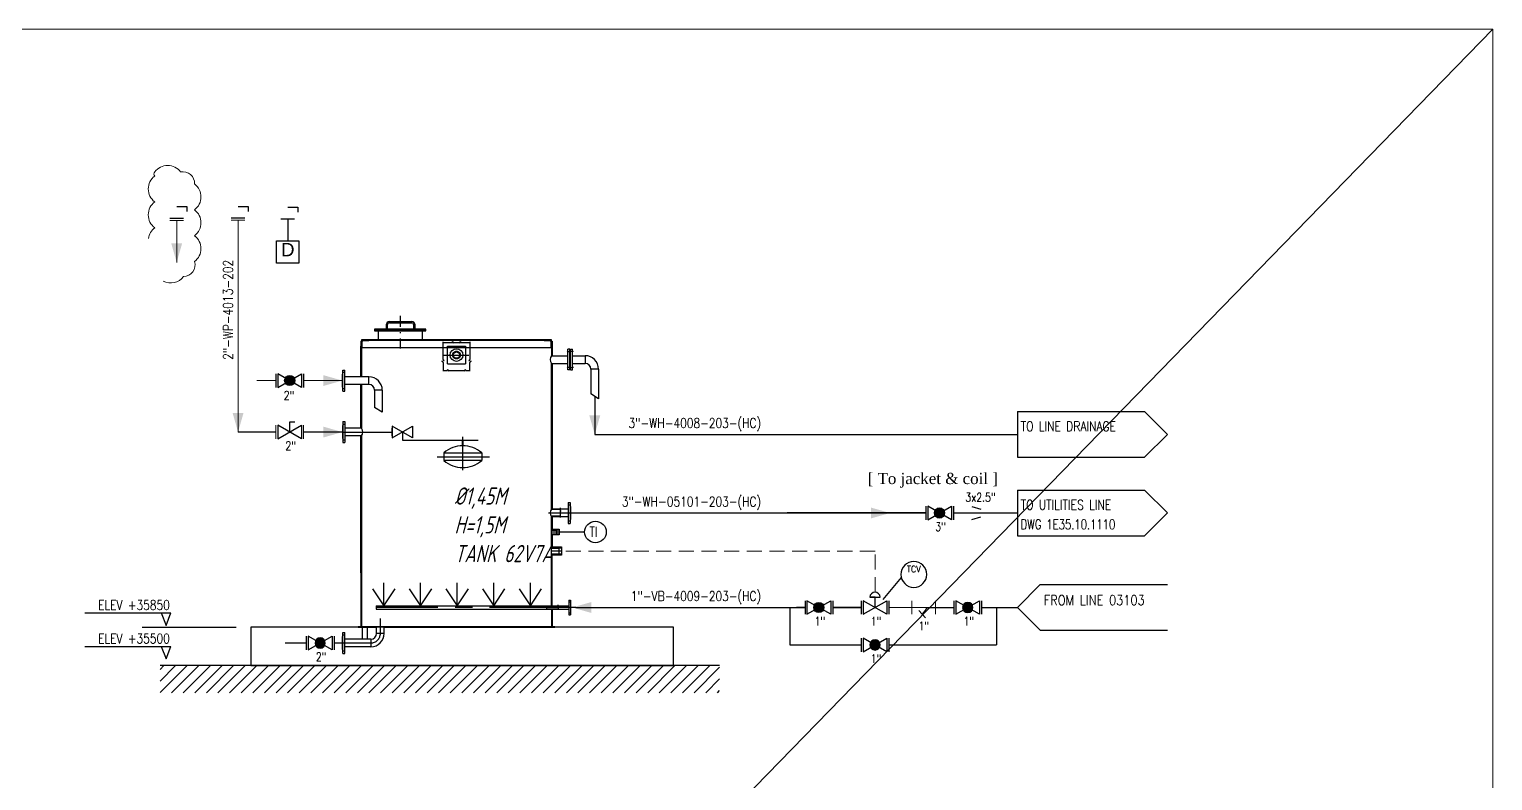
# Model space of a CAD drawing. Extents: x -29512 to 147477, y -5232 to 39709.
# Drawn here: x 137257.7 to 137427.5, y 9293.5 to 9380.6 of the extents above; entities that cross this region are included whole.
import ezdxf
from ezdxf.enums import TextEntityAlignment as Align

# ---------------------------------------------------------------- set-up
doc = ezdxf.new("R2010")
doc.units = 0
for name, pattern in [('ASSI', [16, 10, -2, 2, -2]), ('DASHDOT', [25.4, 12.7, -6.35, 0, -6.35]), ('HIDDEN', [0.375, 0.25, -0.125]), ('TRATTEGGIO', [5.5, 4, -1.5])]:
    doc.linetypes.add(name, pattern=pattern)
doc.layers.get('0').update_dxf_attribs({"linetype": 'CONTINUOUS'})
for name, color, linetype in [('DIMENSION', 3, 'CONTINUOUS'), ('NUVOLA', 6, 'CONTINUOUS'), ('P-0001', 7, 'CONTINUOUS'), ('RED', 1, 'CONTINUOUS'), ('roller', 11, 'CONTINUOUS'), ('S', 7, 'CONTINUOUS')]:
    doc.layers.add(name, color=color, linetype=linetype)
doc.layers.add('FITTING', color=7, linetype='CONTINUOUS', lineweight=13)
doc.styles.add('A3', font='arial.ttf', dxfattribs={"height": 0.3})
doc.styles.add('A6', font='arial.ttf', dxfattribs={"height": 0.6})
doc.styles.add('S', font='ITALIC', dxfattribs={"height": 6})
doc.styles.add('S25', font='SIMPLEX', dxfattribs={"width": 0.8, "height": 0.25})
doc.styles.add('S3', font='SIMPLEX', dxfattribs={"width": 0.9, "height": 0.3})
doc.styles.add('S35S', font='SIMPLEX', dxfattribs={"width": 0.5, "height": 0.35})
doc.styles.add('S3S', font='SIMPLEX', dxfattribs={"width": 0.7, "height": 0.3})
doc.styles.add('STYLE4', font='isocp.shx', dxfattribs={"width": 0.8, "oblique": 15, "height": 2})
pattern_1 = [(135, (137275.770863, 9280.89065), (-0.020797258, -0.020797258), [])]
pattern_2 = [(45, (137275.770863, 9280.89065), (-0.025996573, 0.025996573), [])]

# ---------------------------------------------------------------- blocks, each defined once
blk = doc.blocks.new('LOSAN', base_point=(47, 38))
for p, q in [((47, 38.7), (50.9, 38.7)), ((47, 37.3), (50.9, 37.3))]:
    blk.add_line(p, q)
at = {"layer": 'S'}
for tag, p, height, style, width in [('3', (47.1, 38.1), 0.35, 'S35S', 0.5), ('1', (47.1, 38.1), 0.3, 'S3', 0.9), ('4', (47.1, 37.5), 0.35, 'S35S', 0.5), ('2', (47.1, 37.5), 0.3, 'S3', 0.9)]:
    blk.add_attdef(tag, p, '', height=height, dxfattribs=dict(at, style=style, width=width))
blk = doc.blocks.new('STRUM', base_point=(33, 38))
blk.add_circle((33, 38), 0.6)
at = {"width": 0.9}
for tag, height, style, p in [('2', 0.3, 'S3', (33, 38.1)), ('1', 0.25, 'S25', (33, 37.6))]:
    blk.add_attdef(tag, text='', height=height, dxfattribs=dict(at, style=style)).set_placement(p, align=Align.CENTER)
blk = doc.blocks.new('PRESA', base_point=(1.75, 0.1))
for p, q in [((1.5, 0.1), (1.5, 0.6)), ((1.5, 0.6), (2, 0.6)), ((2, 0.6), (2, 0.1)), ((2, 0.1), (1.5, 0.1))]:
    blk.add_line(p, q)
at = {"style": 'S', "width": 1.2}
blk.add_attdef('1', text='', height=0.3, dxfattribs=at).set_placement((1.75, 0.2), align=Align.CENTER)

msp = doc.modelspace()

# ---------------------------------------------------------------- hatches: boundary and pattern name
h = msp.add_hatch(color=256)
edge = h.paths.add_edge_path()
edge.add_arc((137287.9208, 9339.8765), 0.5901, 0, 360)
h = msp.add_hatch(color=256)
edge = h.paths.add_edge_path()
edge.add_arc((137363.2963, 9324.523), 0.5901, 0, 360)
h = msp.add_hatch(color=256)
edge = h.paths.add_edge_path()
edge.add_arc((137349.2994, 9313.5671), 0.5901, 0, 360)
h = msp.add_hatch(color=256)
edge = h.paths.add_edge_path()
edge.add_ellipse((137366.5678, 9313.5671), major_axis=(-0.4173, 0.4173), ratio=1, start_angle=0, end_angle=360, ccw=False)
h = msp.add_hatch(color=256)
edge = h.paths.add_edge_path()
edge.add_ellipse((137291.4524, 9309.4495), major_axis=(-0.4173, 0.4173), ratio=1, start_angle=0, end_angle=360, ccw=False)
h = msp.add_hatch(color=256)
edge = h.paths.add_edge_path()
edge.add_ellipse((137355.8118, 9309.2275), major_axis=(-0.4173, 0.4173), ratio=1, start_angle=0, end_angle=360, ccw=False)
at = {"layer": 'DIMENSION', "linetype": 'ByBlock', "ltscale": 0.5}
h = msp.add_hatch(dxfattribs=at)
h.set_pattern_fill('ANSI31', color=0, scale=0.3, style=0)
h.set_pattern_definition([(45, (-3419.4071, 470.30295), (-0.673519209, 0.673519209), [])])
h.paths.add_polyline_path([(137337.779, 9303.6808), (137337.779, 9306.8461), (137272.8822, 9306.8461), (137272.8822, 9303.6808)])
at = {"layer": 'P-0001', "linetype": 'Continuous'}
h = msp.add_hatch(dxfattribs=at)
h.set_pattern_fill('_U', color=256, scale=0.036765, angle=45, style=0, pattern_type=0)
h.set_pattern_definition(pattern_2)
edge = h.paths.add_edge_path()
edge.add_line((137296.2534, 9343.7142), (137296.2387, 9343.7142))
edge.add_line((137296.2387, 9343.7142), (137296.2387, 9344.5965))
edge.add_line((137296.2387, 9344.5965), (137297.121, 9344.5965))
edge.add_line((137297.121, 9344.5965), (137297.121, 9344.5818))
edge.add_arc((137297.0622, 9344.5818), 0.0588, 270, 360, ccw=False)
edge.add_line((137297.0622, 9344.523), (137296.4298, 9344.523))
edge.add_arc((137296.4298, 9344.4054), 0.1176, 90, 180)
edge.add_line((137296.3122, 9344.4054), (137296.3122, 9343.773))
edge.add_arc((137296.2534, 9343.773), 0.0588, 270, 360, ccw=False)
h = msp.add_hatch(dxfattribs=at)
h.set_pattern_fill('_U', color=256, scale=0.036765, angle=45, style=0, pattern_type=0)
h.set_pattern_definition(pattern_2)
edge = h.paths.add_edge_path()
edge.add_line((137318.2828, 9343.7142), (137318.2975, 9343.7142))
edge.add_line((137318.2975, 9343.7142), (137318.2975, 9344.5965))
edge.add_line((137318.2975, 9344.5965), (137317.4151, 9344.5965))
edge.add_line((137317.4151, 9344.5965), (137317.4151, 9344.5818))
edge.add_arc((137317.474, 9344.5818), 0.0588, 180, 270)
edge.add_line((137317.474, 9344.523), (137318.1063, 9344.523))
edge.add_arc((137318.1063, 9344.4054), 0.1176, 0, 90, ccw=False)
edge.add_line((137318.224, 9344.4054), (137318.224, 9343.773))
edge.add_arc((137318.2828, 9343.773), 0.0588, 180, 270)
h = msp.add_hatch(dxfattribs=at)
h.set_pattern_fill('_U', color=256, scale=0.029412, angle=135, style=0, pattern_type=0)
h.set_pattern_definition(pattern_1)
h.paths.add_polyline_path([(137318.2975, 9322.6407), (137319.1798, 9322.6407), (137319.1798, 9322.5511), (137318.9225, 9322.5431), (137318.9225, 9322.5267), (137318.2975, 9322.5267)])
h = msp.add_hatch(dxfattribs=at)
h.set_pattern_fill('_U', color=256, scale=0.029412, angle=135, style=0, pattern_type=0)
h.set_pattern_definition(pattern_1)
h.paths.add_polyline_path([(137318.2975, 9321.9936), (137319.1798, 9321.9936), (137319.1798, 9322.0832), (137318.9225, 9322.0912), (137318.9225, 9322.1076), (137318.2975, 9322.1076)])
h = msp.add_hatch(dxfattribs=at)
h.set_pattern_fill('_U', color=256, scale=0.029412, angle=135, style=0, pattern_type=0)
h.set_pattern_definition(pattern_1)
h.paths.add_polyline_path([(137319.1872, 9320.4458), (137319.4593, 9320.4543), (137319.4593, 9320.5818), (137318.2975, 9320.5818), (137318.2975, 9320.4311), (137319.1872, 9320.4311)])
h = msp.add_hatch(dxfattribs=at)
h.set_pattern_fill('_U', color=256, scale=0.029412, angle=135, style=0, pattern_type=0)
h.set_pattern_definition(pattern_1)
h.paths.add_polyline_path([(137318.2975, 9319.6407), (137318.2975, 9319.7914), (137319.1872, 9319.7914), (137319.1872, 9319.7664), (137319.4593, 9319.7579), (137319.4593, 9319.6407), (137318.3563, 9319.6407)])

# ---------------------------------------------------------------- linework, layer by layer
for p, q in [((137274.8152, 9360.0583), (137275.9954, 9360.0583)), ((137275.9954, 9360.0583), (137275.9954, 9359.4682)), ((137281.9343, 9360.0741), (137283.1145, 9360.0741)), ((137283.1145, 9360.0741), (137283.1145, 9359.484)), ((137287.6857, 9359.974), (137288.8659, 9359.974)), ((137288.8659, 9359.974), (137288.8659, 9359.3839)), ((137275.602, 9358.6814), (137274.0284, 9358.6814)), ((137282.7211, 9358.6972), (137281.1475, 9358.6972)), ((137288.4725, 9358.5971), (137286.8989, 9358.5971)), ((137286.5439, 9339.0897), (137289.2977, 9340.6633)), ((137286.5439, 9340.6633), (137286.5439, 9339.0897)), ((137289.2977, 9339.0897), (137286.5439, 9340.6633)), ((137289.2977, 9340.6633), (137289.2977, 9339.0897)), ((137372.3263, 9336.2762), (137372.3263, 9330.9796)), ((137387.0812, 9336.2762), (137389.7295, 9333.6279)), ((137286.5439, 9334.6912), (137286.5439, 9333.1175)), ((137289.2977, 9333.1175), (137286.5439, 9334.6912)), ((137286.5439, 9333.1175), (137289.2977, 9334.6912)), ((137287.9208, 9335.0846), (137288.5109, 9335.0846)), ((137287.9208, 9333.9044), (137287.9208, 9335.0846)), ((137289.2977, 9334.6912), (137289.2977, 9333.1175)), ((137389.7295, 9333.6279), (137387.0812, 9330.9796)), ((137372.3263, 9327.1713), (137372.3263, 9321.8747)), ((137387.0812, 9327.1713), (137389.7295, 9324.523)), ((137361.9194, 9323.7362), (137364.6733, 9325.3098)), ((137361.9194, 9325.3098), (137361.9194, 9323.7362)), ((137364.6733, 9323.7362), (137361.9194, 9325.3098)), ((137364.6733, 9325.3098), (137364.6733, 9323.7362)), ((137389.7295, 9324.523), (137387.0812, 9321.8747)), ((137358.8513, 9317.0624), (137356.7121, 9314.4906)), ((137374.9746, 9316.2155), (137372.3554, 9313.5671)), ((137347.9225, 9312.7803), (137350.6763, 9314.3539)), ((137347.9225, 9314.3539), (137347.9225, 9312.7803)), ((137350.6763, 9312.7803), (137347.9225, 9314.3539)), ((137350.6763, 9314.3539), (137350.6763, 9312.7803)), ((137354.4348, 9314.3539), (137354.4348, 9312.7803)), ((137357.1887, 9312.7803), (137354.4348, 9314.3539)), ((137354.4348, 9312.7803), (137357.1887, 9314.3539)), ((137355.8118, 9314.7473), (137356.4019, 9314.7473)), ((137355.8118, 9313.5671), (137355.8118, 9314.7473)), ((137357.1887, 9314.3539), (137357.1887, 9312.7803)), ((137365.1909, 9314.3539), (137365.1909, 9312.7803)), ((137367.9447, 9312.7803), (137365.1909, 9314.3539)), ((137365.1909, 9312.7803), (137367.9447, 9314.3539)), ((137367.9447, 9314.3539), (137367.9447, 9312.7803)), ((137372.3554, 9313.5671), (137374.9746, 9310.9188)), ((137290.0755, 9310.2363), (137290.0755, 9308.6627)), ((137292.8293, 9308.6627), (137290.0755, 9310.2363)), ((137290.0755, 9308.6627), (137292.8293, 9310.2363)), ((137292.8293, 9310.2363), (137292.8293, 9308.6627)), ((137354.4348, 9310.0143), (137354.4348, 9308.4407)), ((137357.1887, 9308.4407), (137354.4348, 9310.0143)), ((137354.4348, 9308.4407), (137357.1887, 9310.0143)), ((137357.1887, 9310.0143), (137357.1887, 9308.4407))]:
    msp.add_line(p, q)
at = {"lineweight": 15}
for p, q in [((137357.4192, 9313.5661), (137362.8266, 9313.5671)), ((137360.9106, 9313.2132), (137361.6731, 9312.3631)), ((137361.9136, 9313.5669), (137361.2919, 9312.7881))]:
    msp.add_line(p, q, dxfattribs=at)
for points in [[(137360.0728, 9314.3529), (137360.0728, 9312.7793)], [(137362.8266, 9314.3529), (137362.8266, 9312.7793)]]:
    msp.add_lwpolyline(points, dxfattribs=at)
for centre in [(137287.9208, 9339.8765), (137363.2963, 9324.523), (137349.2994, 9313.5671)]:
    msp.add_circle(centre, 0.5901)
at = {"extrusion": (0, 0, -1)}
for centre in [(137366.5678, 9313.5671), (137291.4524, 9309.4495), (137355.8118, 9309.2275)]:
    msp.add_ellipse(centre, major_axis=(-0.4173, 0.4173), ratio=1, start_param=5.49778714, end_param=11.78097245, dxfattribs=at)
at = {"layer": 'DIMENSION', "color": 6, "linetype": 'ByBlock', "lineweight": 15, "ltscale": 0.5}
for p, q in [((137275.602, 9358.4509), (137274.0284, 9358.4509)), ((137282.7211, 9358.4667), (137281.1475, 9358.4667)), ((137286.3134, 9334.6912), (137286.3134, 9333.1175)), ((137289.5282, 9334.6912), (137289.5282, 9333.1175))]:
    msp.add_line(p, q, dxfattribs=at)
at = {"layer": 'DIMENSION', "color": 0, "linetype": 'ByBlock', "ltscale": 0.5}
for p, q in [((137287.6857, 9358.5971), (137287.6857, 9356.0608)), ((137320.1725, 9343.2619), (137320.1015, 9343.2132)), ((137320.1112, 9343.2675), (137320.16, 9343.2063)), ((137320.7901, 9343.2619), (137320.7191, 9343.2132)), ((137320.7289, 9343.2675), (137320.7776, 9343.2063)), ((137320.1725, 9341.4237), (137320.1015, 9341.375)), ((137320.1112, 9341.4292), (137320.16, 9341.368)), ((137320.7901, 9341.4237), (137320.7191, 9341.375)), ((137320.7289, 9341.4292), (137320.7776, 9341.368)), ((137322.1855, 9342.761), (137322.1855, 9341.8742)), ((137322.8627, 9341.197), (137322.8627, 9338.3206)), ((137323.7495, 9341.197), (137323.7495, 9337.747)), ((137297.7752, 9338.7559), (137297.7752, 9336.7684)), ((137298.662, 9338.7559), (137298.662, 9336.1947)), ((137323.7495, 9337.747), (137322.8627, 9338.3206)), ((137323.3061, 9338.0338), (137323.3061, 9333.6279)), ((137298.662, 9336.1947), (137297.7752, 9336.7684)), ((137286.3134, 9333.9044), (137281.9343, 9333.9044)), ((137294.0328, 9333.9044), (137289.5282, 9333.9044)), ((137323.3061, 9333.6279), (137372.3263, 9333.6279)), ((137345.6151, 9324.523), (137361.689, 9324.523)), ((137364.9037, 9324.523), (137372.3263, 9324.523)), ((137322.1275, 9322.3171), (137319.2534, 9322.3171)), ((137355.8118, 9314.7473), (137355.2217, 9314.7473)), ((137355.2217, 9314.7473), (137355.8118, 9314.7473)), ((137297.9629, 9313.7539), (137297.9629, 9313.3804)), ((137321.1093, 9313.5671), (137347.692, 9313.5671)), ((137345.9489, 9313.5671), (137345.9489, 9309.2275)), ((137347.692, 9313.5671), (137346.7243, 9313.5671)), ((137346.7243, 9313.5671), (137347.692, 9313.5671)), ((137350.9068, 9313.5671), (137354.2044, 9313.5671)), ((137354.2044, 9313.5671), (137350.9068, 9313.5671)), ((137350.9068, 9313.5671), (137354.2044, 9313.5671)), ((137361.6628, 9313.5671), (137364.9604, 9313.5671)), ((137368.1752, 9313.5671), (137372.3554, 9313.5671)), ((137369.9183, 9313.5671), (137369.9183, 9309.2275)), ((137289.845, 9309.4495), (137287.3962, 9309.4495)), ((137345.9489, 9309.2275), (137354.2044, 9309.2275)), ((137357.4192, 9309.2275), (137369.9183, 9309.2275)), ((137337.779, 9306.8461), (137272.8822, 9306.8461))]:
    msp.add_line(p, q, dxfattribs=at)
at = {"layer": 'DIMENSION', "color": 7, "linetype": 'DASHDOT', "ltscale": 0.1}
msp.add_line((137300.7367, 9347.3824), (137300.7367, 9343.5766), dxfattribs=at)
at = {"layer": 'DIMENSION', "color": 6, "linetype": 'ByBlock', "ltscale": 0.5}
for p, q in [((137286.3134, 9340.6633), (137286.3134, 9339.0897)), ((137289.5282, 9340.6633), (137289.5282, 9339.0897)), ((137361.689, 9325.3098), (137361.689, 9323.7362)), ((137364.9037, 9325.3098), (137364.9037, 9323.7362)), ((137347.692, 9314.3539), (137347.692, 9312.7803)), ((137350.9068, 9314.3539), (137350.9068, 9312.7803)), ((137354.2044, 9314.3539), (137354.2044, 9312.7803)), ((137357.4192, 9314.3539), (137357.4192, 9312.7803)), ((137364.9604, 9314.3539), (137364.9604, 9312.7803)), ((137368.1752, 9314.3539), (137368.1752, 9312.7803)), ((137264.1539, 9312.9445), (137274.1497, 9312.9445)), ((137273.0132, 9312.9445), (137273.5815, 9311.4915)), ((137273.5815, 9311.4915), (137274.1497, 9312.9445)), ((137264.1539, 9309.0544), (137274.1497, 9309.0544)), ((137273.0132, 9309.0544), (137273.5815, 9307.6013)), ((137273.5815, 9307.6013), (137274.1497, 9309.0544)), ((137289.845, 9310.2363), (137289.845, 9308.6627)), ((137293.0598, 9310.2363), (137293.0598, 9308.6627)), ((137354.2044, 9310.0143), (137354.2044, 9308.4407)), ((137357.4192, 9310.0143), (137357.4192, 9308.4407))]:
    msp.add_line(p, q, dxfattribs=at)
at = {"layer": 'DIMENSION', "color": 4, "linetype": 'HIDDEN', "lineweight": 5, "ltscale": 7}
for p, q in [((137355.8118, 9320.1113), (137319.4593, 9320.1113)), ((137355.8118, 9315.3375), (137355.8118, 9320.1113))]:
    msp.add_line(p, q, dxfattribs=at)
at = {"layer": 'DIMENSION', "color": 3, "linetype": 'ByBlock', "ltscale": 0.5}
msp.add_line((137270.8187, 9311.2877), (137281.72, 9311.2877), dxfattribs=at)
at = {"layer": 'DIMENSION', "color": 0, "linetype": 'ByBlock', "ltscale": 0.5}
msp.add_lwpolyline([(137283.4007, 9306.8461), (137332.4544, 9306.8461), (137332.4544, 9311.2877), (137283.4007, 9311.2877)], close=True, dxfattribs=at)
msp.add_circle((137323.3812, 9322.3171), 1.2537, dxfattribs=at)
msp.add_arc((137355.8118, 9314.7473), 0.5901, 0, 180, dxfattribs=at)
at = {"layer": 'FITTING', "color": 1, "linetype": 'ByBlock', "ltscale": 0.5}
msp.add_line((137427.4613, 9380.6054), (137087.9659, 9032.1133), dxfattribs=at)
at = {"layer": 'FITTING', "linetype": 'ByBlock', "ltscale": 0.5}
for p, q in [((137274.8152, 9358.4509), (137274.8152, 9353.5751)), ((137281.9343, 9333.9044), (137281.9343, 9358.4667)), ((137286.3134, 9339.8765), (137284.126, 9339.8765)), ((137294.0328, 9339.8765), (137289.5282, 9339.8765))]:
    msp.add_line(p, q, dxfattribs=at)
at = {"layer": 'FITTING', "color": 1, "linetype": 'ByBlock', "ltscale": 0.5}
msp.add_lwpolyline([(137087.9659, 9380.6054), (137427.4613, 9380.6054), (137427.4613, 9032.1133), (137087.9659, 9032.1133)], close=True, dxfattribs=at)
at = {"layer": 'FITTING', "color": 6, "linetype": 'ByBlock', "ltscale": 0.5}
msp.add_lwpolyline([(137271.5365, 9356.3525, -0.19952966), (137272.2683, 9357.5918, -0.5), (137272.2683, 9360.5918, -0.5), (137272.2683, 9363.5918, -0.5), (137272.2683, 9364.0586, -0.5), (137275.2683, 9364.0586, -0.5), (137276.8816, 9362.6719, -0.5), (137276.8816, 9359.6719, -0.5), (137276.8816, 9356.6719, -0.5), (137276.8816, 9353.6719, -0.5), (137275.615, 9351.9385, -0.36724288), (137273.2483, 9351.4009)], format="xyb", dxfattribs=at)
at = {"layer": 'P-0001', "linetype": 'Continuous'}
for p, q in [((137299.1489, 9345.8401), (137299.1489, 9346.4076)), ((137299.2807, 9345.8401), (137299.2807, 9346.3776)), ((137299.2807, 9345.9912), (137299.2807, 9346.3776)), ((137299.472, 9346.7307), (137302.1025, 9346.7307)), ((137299.4826, 9346.5796), (137302.0919, 9346.5796)), ((137302.2939, 9346.3776), (137302.2939, 9345.8401)), ((137302.2939, 9346.3776), (137302.2939, 9345.9912)), ((137302.4257, 9346.4076), (137302.4257, 9345.8401)), ((137298.1924, 9345.6366), (137298.1924, 9344.5965)), ((137303.2811, 9345.6366), (137303.2811, 9344.5965)), ((137296.1798, 9344.4495), (137296.1798, 9343.8613)), ((137296.1798, 9344.4495), (137296.2387, 9344.4495)), ((137296.1798, 9342.1679), (137296.1798, 9343.8613)), ((137296.2387, 9344.5965), (137296.2387, 9344.4495)), ((137297.121, 9344.5965), (137296.2387, 9344.5965)), ((137296.2387, 9344.4495), (137296.2387, 9342.2254)), ((137296.2387, 9343.7142), (137318.2975, 9343.7142)), ((137296.2387, 9343.7142), (137296.2534, 9343.7142)), ((137296.3122, 9343.773), (137296.3122, 9344.4054)), ((137296.4298, 9344.523), (137297.0622, 9344.523)), ((137317.474, 9344.523), (137297.0622, 9344.523)), ((137317.4151, 9344.5965), (137297.121, 9344.5965)), ((137297.121, 9344.5818), (137297.121, 9344.5965)), ((137299.0852, 9344.5965), (137300.9333, 9344.5965)), ((137301.82, 9344.5965), (137302.6266, 9344.5965)), ((137305.6303, 9344.2916), (137306.7588, 9344.2916)), ((137305.7321, 9342.3288), (137305.7321, 9344.359)), ((137306.2387, 9343.8613), (137308.2975, 9343.8613)), ((137306.2387, 9341.8024), (137306.2387, 9343.8613)), ((137306.7588, 9344.2916), (137306.8426, 9344.3935)), ((137306.8426, 9344.3935), (137306.8918, 9344.2112)), ((137306.8918, 9344.2112), (137306.9313, 9344.2916)), ((137306.9313, 9344.2916), (137307.2681, 9344.2916)), ((137307.0225, 9344.5965), (137307.5137, 9344.5965)), ((137307.2681, 9344.2916), (137307.6049, 9344.2916)), ((137307.6049, 9344.2916), (137307.6443, 9344.2112)), ((137307.6443, 9344.2112), (137307.6936, 9344.3935)), ((137307.6936, 9344.3935), (137307.7774, 9344.2916)), ((137307.7774, 9344.2916), (137308.9058, 9344.2916)), ((137308.2975, 9343.8613), (137308.2975, 9341.8024)), ((137308.8041, 9344.359), (137308.8041, 9342.3288)), ((137318.2975, 9344.5965), (137317.4151, 9344.5965)), ((137317.4151, 9344.5965), (137317.4151, 9344.5818)), ((137317.474, 9344.523), (137318.1063, 9344.523)), ((137318.224, 9344.4054), (137318.224, 9343.773)), ((137318.2828, 9343.7142), (137318.2975, 9343.7142)), ((137318.2975, 9344.4495), (137318.2975, 9344.5965)), ((137318.2975, 9344.4495), (137318.3563, 9344.4495)), ((137318.2975, 9344.4495), (137318.2975, 9342.761)), ((137318.3563, 9344.4495), (137318.3563, 9342.761)), ((137320.4004, 9343.5308), (137320.1798, 9343.5308)), ((137320.1798, 9341.1043), (137320.1798, 9343.5308)), ((137320.4004, 9341.1043), (137320.4004, 9343.5308)), ((137320.4446, 9343.0676), (137320.4004, 9343.0676)), ((137320.4446, 9341.5676), (137320.4446, 9343.0676)), ((137320.4446, 9343.0676), (137320.4887, 9343.0676)), ((137320.4446, 9341.5676), (137320.4446, 9343.0676)), ((137320.4887, 9341.1043), (137320.4887, 9343.5308)), ((137320.4887, 9343.5308), (137320.7093, 9343.5308)), ((137320.7093, 9341.1043), (137320.7093, 9343.5308)), ((137296.1798, 9340.3198), (137296.1798, 9342.1679)), ((137296.2387, 9342.2944), (137296.2387, 9340.3198)), ((137296.2387, 9342.2254), (137296.2387, 9340.3198)), ((137305.586, 9342.112), (137305.8324, 9342.2105)), ((137305.7321, 9341.9839), (137305.586, 9342.112)), ((137305.8324, 9342.2105), (137305.7321, 9342.3288)), ((137305.7321, 9341.9839), (137305.7321, 9340.9589)), ((137306.2387, 9341.8024), (137308.2975, 9341.8024)), ((137308.8041, 9342.3288), (137308.7038, 9342.2105)), ((137308.7038, 9342.2105), (137308.9502, 9342.112)), ((137308.9502, 9342.112), (137308.8041, 9341.9839)), ((137308.8041, 9340.9589), (137308.8041, 9341.9839)), ((137318.2975, 9342.761), (137320.1798, 9342.761)), ((137318.2975, 9330.5924), (137318.2975, 9341.8742)), ((137318.2975, 9341.8742), (137318.2975, 9339.3679)), ((137318.2975, 9341.8742), (137318.2975, 9339.3679)), ((137318.2975, 9341.8742), (137320.1798, 9341.8742)), ((137318.3563, 9341.8742), (137318.3563, 9327.6762)), ((137318.3563, 9339.3104), (137318.3563, 9341.8742)), ((137318.3563, 9341.8742), (137318.3563, 9340.1972)), ((137320.1798, 9341.8742), (137320.1798, 9342.761)), ((137320.4446, 9341.5676), (137320.4004, 9341.5676)), ((137320.4446, 9341.5676), (137320.4887, 9341.5676)), ((137320.7093, 9342.761), (137322.1855, 9342.761)), ((137320.7093, 9341.8742), (137322.1855, 9341.8742)), ((137294.0328, 9340.6265), (137294.0769, 9340.6265)), ((137294.0328, 9339.1265), (137294.0328, 9340.6265)), ((137294.0769, 9338.6632), (137294.0769, 9341.0897)), ((137294.0769, 9341.0897), (137294.2975, 9341.0897)), ((137294.2975, 9338.6632), (137294.2975, 9341.0897)), ((137297.098, 9340.3198), (137294.2975, 9340.3198)), ((137297.098, 9339.4331), (137297.098, 9340.3198)), ((137305.6747, 9341.0546), (137306.1625, 9341.0546)), ((137306.1625, 9341.0546), (137306.2463, 9341.156)), ((137306.2463, 9341.156), (137306.2906, 9340.9539)), ((137306.2906, 9340.9539), (137306.335, 9341.0546)), ((137306.335, 9341.0546), (137307.2681, 9341.0546)), ((137307.2681, 9341.0546), (137308.2012, 9341.0546)), ((137308.2012, 9341.0546), (137308.2455, 9340.9539)), ((137308.2455, 9340.9539), (137308.2899, 9341.156)), ((137308.2899, 9341.156), (137308.3736, 9341.0546)), ((137308.3736, 9341.0546), (137308.8615, 9341.0546)), ((137320.4004, 9341.1043), (137320.1798, 9341.1043)), ((137320.4887, 9341.1043), (137320.7093, 9341.1043)), ((137323.7495, 9341.197), (137322.8627, 9341.197)), ((137294.0328, 9339.1265), (137294.0769, 9339.1265)), ((137294.0769, 9338.6632), (137294.2975, 9338.6632)), ((137297.098, 9339.4331), (137294.2975, 9339.4331)), ((137296.1798, 9334.3477), (137296.1798, 9339.4331)), ((137296.2387, 9339.4331), (137296.2387, 9334.3477)), ((137296.2387, 9339.4331), (137296.2387, 9334.3477)), ((137298.662, 9338.7559), (137297.7752, 9338.7559)), ((137294.0328, 9334.6544), (137294.0769, 9334.6544)), ((137294.0328, 9334.6544), (137294.0328, 9333.1544)), ((137294.0769, 9335.1176), (137294.0769, 9332.6911)), ((137294.0769, 9335.1176), (137294.2975, 9335.1176)), ((137294.2975, 9335.1176), (137294.2975, 9332.6911)), ((137294.0328, 9333.1544), (137294.0769, 9333.1544)), ((137296.2387, 9334.3477), (137294.2975, 9334.3477)), ((137296.2387, 9333.461), (137294.2975, 9333.461)), ((137296.1798, 9332.647), (137296.1798, 9333.461)), ((137296.1798, 9317.5758), (137296.1798, 9332.9032)), ((137296.2387, 9333.461), (137296.2387, 9332.745)), ((137296.2387, 9332.9607), (137296.2387, 9317.5785)), ((137299.8241, 9333.461), (137299.8241, 9334.3477)), ((137294.0769, 9332.6911), (137294.2975, 9332.6911)), ((137318.2975, 9327.6674), (137318.2975, 9330.5924)), ((137318.2975, 9324.9664), (137318.2975, 9327.6674)), ((137318.3563, 9327.6762), (137318.3563, 9324.9664)), ((137319.3443, 9324.9089), (137318.2571, 9324.9089)), ((137320.2387, 9324.9664), (137318.2975, 9324.9664)), ((137319.2859, 9324.6791), (137319.402, 9324.7234)), ((137319.3443, 9324.6432), (137319.2859, 9324.6791)), ((137319.3443, 9324.7614), (137319.3443, 9325.1288)), ((137319.402, 9324.7234), (137319.3443, 9324.7614)), ((137319.3443, 9324.0097), (137319.3443, 9324.6432)), ((137320.2387, 9325.7362), (137320.4593, 9325.7362)), ((137320.2387, 9325.7362), (137320.2387, 9323.3097)), ((137320.4593, 9325.7362), (137320.4593, 9323.3097)), ((137320.4593, 9325.273), (137320.5034, 9325.273)), ((137320.5034, 9325.273), (137320.5034, 9323.773)), ((137319.3443, 9324.1371), (137318.2571, 9324.1371)), ((137320.2387, 9324.0796), (137318.2975, 9324.0796)), ((137318.2975, 9322.6407), (137318.2975, 9324.0796)), ((137318.2975, 9322.6407), (137319.1798, 9322.6407)), ((137318.2975, 9322.5267), (137318.2975, 9322.6407)), ((137318.3563, 9324.0796), (137318.3563, 9322.6407)), ((137319.1798, 9322.5614), (137318.9225, 9322.5534)), ((137318.9225, 9322.5431), (137318.9225, 9322.5534)), ((137319.1798, 9322.5511), (137318.9225, 9322.5431)), ((137319.1798, 9322.6407), (137319.1798, 9322.5614)), ((137319.1798, 9322.5614), (137319.1798, 9322.5511)), ((137319.1798, 9322.5511), (137319.1798, 9322.0832)), ((137320.2387, 9323.3097), (137320.4593, 9323.3097)), ((137320.4593, 9323.773), (137320.5034, 9323.773)), ((137318.2975, 9322.1076), (137318.2975, 9322.5267)), ((137318.2975, 9322.5267), (137318.9225, 9322.5267)), ((137318.2975, 9322.1076), (137318.9225, 9322.1076)), ((137318.2975, 9321.9936), (137318.2975, 9322.1076)), ((137319.1798, 9321.9936), (137318.2975, 9321.9936)), ((137318.2975, 9313.7539), (137318.2975, 9321.9936)), ((137318.3563, 9321.9936), (137318.3563, 9320.5818)), ((137318.9225, 9322.5267), (137318.9225, 9322.5431)), ((137318.9225, 9322.1076), (137318.9225, 9322.5267)), ((137318.9225, 9322.0912), (137318.9225, 9322.1076)), ((137319.1798, 9322.0832), (137318.9225, 9322.0912)), ((137318.9225, 9322.0809), (137318.9225, 9322.0912)), ((137319.1798, 9322.0729), (137318.9225, 9322.0809)), ((137319.1798, 9322.0832), (137319.1798, 9322.0729)), ((137319.1798, 9322.0729), (137319.1798, 9321.9936)), ((137296.1798, 9319.3171), (137296.1798, 9315.2561)), ((137296.2387, 9319.376), (137296.2387, 9315.3136)), ((137318.2975, 9320.5818), (137319.4593, 9320.5818)), ((137318.2975, 9320.4311), (137319.1872, 9320.4311)), ((137318.2975, 9319.7914), (137319.1872, 9319.7914)), ((137318.3563, 9319.6407), (137318.2975, 9319.6407)), ((137318.3563, 9313.7539), (137318.3563, 9319.6407)), ((137319.4593, 9319.6407), (137318.3563, 9319.6407)), ((137319.4593, 9320.4646), (137319.1872, 9320.4561)), ((137319.1872, 9320.4458), (137319.1872, 9320.4561)), ((137319.4593, 9320.4543), (137319.1872, 9320.4458)), ((137319.1872, 9320.4311), (137319.1872, 9320.4458)), ((137319.1872, 9319.7914), (137319.1872, 9320.4311)), ((137319.1872, 9319.7767), (137319.1872, 9319.7914)), ((137319.4593, 9319.7682), (137319.1872, 9319.7767)), ((137319.1872, 9319.7664), (137319.1872, 9319.7767)), ((137319.4593, 9319.7579), (137319.1872, 9319.7664)), ((137319.4593, 9320.5818), (137319.4593, 9320.4646)), ((137319.4593, 9320.4646), (137319.4593, 9320.4543)), ((137319.4593, 9320.4543), (137319.4593, 9319.7682)), ((137319.4593, 9319.7682), (137319.4593, 9319.7579)), ((137319.4593, 9319.7579), (137319.4593, 9319.6407)), ((137296.1798, 9315.2561), (137296.1798, 9311.3613)), ((137296.2387, 9315.3136), (137296.2387, 9311.3613)), ((137320.5034, 9314.1921), (137320.2681, 9314.1921)), ((137320.2975, 9314.4127), (137320.474, 9314.4127)), ((137320.2975, 9314.4127), (137320.2975, 9312.7215)), ((137320.474, 9314.4127), (137320.474, 9312.7215)), ((137320.474, 9314.0671), (137320.5034, 9314.0671)), ((137320.5034, 9314.0671), (137320.5034, 9313.0671)), ((137297.9629, 9313.7539), (137320.2975, 9313.7539)), ((137297.9629, 9313.3804), (137320.2975, 9313.3804)), ((137317.707, 9313.6544), (137317.7316, 9313.6773)), ((137317.7622, 9313.6304), (137317.707, 9313.6544)), ((137317.7316, 9313.6773), (137317.7316, 9313.8034)), ((137317.7316, 9313.7042), (137319.0792, 9313.7042)), ((137317.7316, 9313.6179), (137317.7622, 9313.6304)), ((137317.7316, 9313.3282), (137317.7316, 9313.6179)), ((137317.7316, 9313.4301), (137319.0811, 9313.4301)), ((137318.2975, 9313.3804), (137318.2975, 9311.3613)), ((137318.3563, 9313.3804), (137318.3563, 9311.3613)), ((137319.0329, 9313.6364), (137319.0792, 9313.6422)), ((137319.1157, 9313.6048), (137319.0329, 9313.6364)), ((137319.0792, 9313.6422), (137319.0792, 9313.8619)), ((137319.0811, 9313.5901), (137319.1157, 9313.6048)), ((137319.0811, 9313.3469), (137319.0811, 9313.5901)), ((137320.2681, 9312.9421), (137320.5034, 9312.9421)), ((137320.2975, 9312.7215), (137320.474, 9312.7215)), ((137320.474, 9313.0671), (137320.5034, 9313.0671)), ((137294.0769, 9308.2363), (137294.0769, 9310.6627)), ((137294.0769, 9310.6627), (137294.2975, 9310.6627)), ((137294.2975, 9308.2363), (137294.2975, 9310.6627)), ((137295.871, 9311.3613), (137318.6651, 9311.3613)), ((137295.871, 9311.3613), (137295.871, 9311.2877)), ((137295.871, 9311.2877), (137298.0012, 9311.2877)), ((137296.3174, 9311.2877), (137296.3174, 9309.8929)), ((137296.9057, 9311.2877), (137296.9057, 9309.8929)), ((137298.0012, 9310.5701), (137298.0012, 9311.3613)), ((137298.8879, 9310.5701), (137298.8879, 9311.3613)), ((137298.8879, 9311.2877), (137318.6651, 9311.2877)), ((137318.6651, 9311.3613), (137318.6651, 9311.2877)), ((137294.0328, 9310.1995), (137294.0769, 9310.1995)), ((137294.0328, 9308.6995), (137294.0328, 9310.1995)), ((137297.324, 9309.8929), (137294.2975, 9309.8929)), ((137297.324, 9309.0061), (137294.2975, 9309.0061)), ((137297.324, 9309.8929), (137297.324, 9309.0061)), ((137298.8879, 9310.5701), (137298.0012, 9310.5701)), ((137294.0328, 9308.6995), (137294.0769, 9308.6995)), ((137294.0769, 9308.2363), (137294.2975, 9308.2363))]:
    msp.add_line(p, q, dxfattribs=at)
at = {"layer": 'P-0001', "linetype": 'ASSI'}
for p, q in [((137320.1357, 9343.2367), (137320.4446, 9343.2367)), ((137320.7534, 9343.2367), (137320.4446, 9343.2367)), ((137305.7321, 9342.8318), (137308.7067, 9342.8318)), ((137320.4446, 9341.3985), (137320.1357, 9341.3985)), ((137320.4446, 9341.3985), (137320.7534, 9341.3985)), ((137294.3416, 9340.7956), (137294.0328, 9340.7956)), ((137294.0328, 9338.9573), (137294.3416, 9338.9573)), ((137294.0328, 9334.8235), (137294.3416, 9334.8235)), ((137294.0328, 9333.9044), (137299.8241, 9333.9044)), ((137294.3416, 9332.9852), (137294.0328, 9332.9852)), ((137301.0006, 9333.9044), (137301.0006, 9332.9632)), ((137301.0006, 9332.9632), (137302.6863, 9332.9632)), ((137302.6863, 9332.9632), (137309.7982, 9332.9632)), ((137320.5034, 9325.4421), (137320.1946, 9325.4421)), ((137320.1946, 9323.6039), (137320.5034, 9323.6039)), ((137319.2534, 9322.3171), (137318.224, 9322.3171)), ((137319.5328, 9320.1113), (137318.224, 9320.1113)), ((137321.1093, 9313.5671), (137297.9629, 9313.5671)), ((137298.4446, 9310.5701), (137298.4446, 9312.2915)), ((137297.324, 9309.4495), (137293.0598, 9309.4495)), ((137294.3416, 9310.3686), (137294.0328, 9310.3686)), ((137294.0328, 9308.5304), (137294.3416, 9308.5304))]:
    msp.add_line(p, q, dxfattribs=at)
at = {"layer": 'P-0001', "linetype": 'TRATTEGGIO'}
for p, q in [((137299.8241, 9333.2251), (137302.177, 9334.5836)), ((137299.8241, 9334.5836), (137299.8241, 9333.2251)), ((137302.177, 9333.2251), (137299.8241, 9334.5836)), ((137302.177, 9334.5836), (137302.177, 9333.2251))]:
    msp.add_line(p, q, dxfattribs=at)
at = {"layer": 'P-0001', "color": 30, "linetype": 'ASSI', "true_color": 0xff842e}
for p, q in [((137307.946, 9332.3062), (137307.946, 9332.9632)), ((137307.9901, 9329.5014), (137307.9901, 9333.3558)), ((137308.0342, 9332.3062), (137308.0342, 9332.9632)), ((137305.0077, 9331.0514), (137311.0958, 9331.0514)), ((137305.7842, 9331.4926), (137310.196, 9331.4926)), ((137305.7842, 9331.4926), (137305.7842, 9330.6102)), ((137310.196, 9331.4926), (137310.196, 9330.6102)), ((137310.196, 9330.6102), (137305.7842, 9330.6102))]:
    msp.add_line(p, q, dxfattribs=at)
at = {"layer": 'P-0001'}
for p, q in [((137317.9384, 9324.523), (137361.689, 9324.523)), ((137361.689, 9324.523), (137345.6151, 9324.523))]:
    msp.add_line(p, q, dxfattribs=at)
at = {"layer": 'P-0001', "linetype": 'Continuous'}
for points in [[(137303.7051, 9345.7383), (137303.7051, 9345.8401), (137297.7683, 9345.8401), (137297.7683, 9345.7383)], [(137303.7051, 9345.6366), (137303.7051, 9345.7383), (137297.7683, 9345.7383), (137297.7683, 9345.6366)]]:
    msp.add_lwpolyline(points, close=True, dxfattribs=at)
msp.add_circle((137307.2681, 9342.8318), 0.7353, dxfattribs=at)
at = {"layer": 'P-0001', "linetype": 'TRATTEGGIO'}
for radius in [0.4434, 0.3619]:
    msp.add_circle((137307.2681, 9342.8318), radius, dxfattribs=at)
at = {"layer": 'P-0001', "linetype": 'Continuous'}
for centre, radius, start, end in [((137299.472, 9346.4076), 0.3231, 90, 180), ((137299.4826, 9346.3776), 0.202, 90, 180), ((137302.0919, 9346.3776), 0.202, 0, 90), ((137302.1025, 9346.4076), 0.3231, 0, 90), ((137296.2534, 9343.773), 0.0588, 270, 0), ((137296.4298, 9344.4054), 0.1176, 90, 180), ((137297.0622, 9344.5818), 0.0588, 270, 0), ((137317.474, 9344.5818), 0.0588, 180, 270), ((137318.1063, 9344.4054), 0.1176, 0, 90), ((137318.2828, 9343.773), 0.0588, 180, 270), ((137318.8681, 9342.3176), 0.7227, 142.153341, 217.846659), ((137322.1855, 9341.197), 1.564, 0, 90), ((137322.1855, 9341.197), 0.6772, 0, 90), ((137297.098, 9338.7559), 1.564, 0, 90), ((137297.098, 9338.7559), 0.6772, 0, 90), ((137295.668, 9333.9044), 0.7227, 322.153341, 37.846659), ((137318.8681, 9324.523), 0.7227, 142.153341, 217.846659), ((137297.324, 9310.5701), 0.6772, 270, 0), ((137297.324, 9310.5701), 1.564, 270, 0)]:
    msp.add_arc(centre, radius, start, end, dxfattribs=at)
at = {"layer": 'P-0001', "color": 30, "linetype": 'ASSI', "true_color": 0xff842e}
for centre, start, end in [((137307.9901, 9328.9101), 49.496564, 130.503436), ((137307.9901, 9333.1927), 229.496564, 310.503436)]:
    msp.add_arc(centre, 3.3963, start, end, dxfattribs=at)
at = {"layer": 'P-0001', "linetype": 'ASSI'}
msp.add_arc((137297.324, 9310.5701), 1.1206, 270, 0, dxfattribs=at)
at = {"layer": 'RED', "color": 0}
for points in [[(137274.8152, 9353.5751), (137274.1858, 9355.7781), (137275.4447, 9355.7781)], [(137294.0328, 9339.8765), (137291.8297, 9339.247), (137291.8297, 9340.5059)], [(137281.9343, 9333.9044), (137281.3049, 9336.1074), (137282.5638, 9336.1074)], [(137294.0328, 9333.9044), (137291.8297, 9333.2749), (137291.8297, 9334.5338)], [(137323.3061, 9333.6279), (137322.6767, 9335.831), (137323.9356, 9335.831)], [(137357.545, 9324.523), (137355.342, 9323.8935), (137355.342, 9325.1524)], [(137320.6962, 9313.5671), (137322.8992, 9314.1966), (137322.8992, 9312.9377)]]:
    msp.add_solid(points, dxfattribs=at)
at = {"layer": 'roller', "linetype": 'ByBlock', "lineweight": 30}
for p, q in [((137298.8332, 9313.7534), (137298.8332, 9316.4146)), ((137303.0832, 9313.7534), (137303.0832, 9316.4146)), ((137307.3331, 9313.7534), (137307.3331, 9316.4146)), ((137311.5832, 9313.7534), (137311.5832, 9316.4146)), ((137315.833, 9313.753), (137315.833, 9316.4146)), ((137297.5251, 9315.7132), (137298.8332, 9313.7534)), ((137298.8332, 9313.7534), (137300.1413, 9315.7132)), ((137301.7751, 9315.7132), (137303.0832, 9313.7534)), ((137303.0832, 9313.7534), (137304.3913, 9315.7132)), ((137306.025, 9315.7132), (137307.3331, 9313.7534)), ((137307.3331, 9313.7534), (137308.6412, 9315.7132)), ((137310.2751, 9315.7132), (137311.5832, 9313.7534)), ((137311.5832, 9313.7534), (137312.8913, 9315.7132)), ((137314.5246, 9315.7132), (137315.833, 9313.753)), ((137315.833, 9313.753), (137317.1414, 9315.7132))]:
    msp.add_line(p, q, dxfattribs=at)
at = {"layer": 'S'}
for p, q in [((137367.026, 9325.2841), (137368.0916, 9324.9796)), ((137367.026, 9323.7619), (137368.0916, 9324.0663))]:
    msp.add_line(p, q, dxfattribs=at)

# ---------------------------------------------------------------- block references
ref = msp.add_blockref('PRESA', (137287.6857, 9353.4793), dxfattribs=dict(xscale=5.162921723796899, yscale=5.162921723825093, zscale=5.162921723825171))
ref.add_attrib('1', 'D', dxfattribs={"height": 1.5489, "style": 'A3'}).set_placement((137287.6981, 9354.2848), align=Align.CENTER)
ref = msp.add_blockref('LOSAN', (137372.3263, 9333.6279), dxfattribs=dict(xscale=3.783312564781909, yscale=3.783312564752279, zscale=3.783312564752145))
ref.add_attrib('1', 'TO LINE DRAINAGE', (137372.7046, 9334.0063), dxfattribs={"layer": 'S', "height": 1.134994, "style": 'S3', "width": 0.8})
ref = msp.add_blockref('LOSAN', (137372.3263, 9324.523), dxfattribs=dict(xscale=3.783312564781909, yscale=3.783312564752279, zscale=3.783312564752145))
ref.add_attrib('1', 'TO UTILITIES LINE', (137372.7046, 9324.9013), dxfattribs={"layer": 'S', "height": 1.134994, "style": 'S3', "width": 0.8})
ref.add_attrib('2', 'DWG 1E35.10.1110', (137372.7046, 9322.6313), dxfattribs={"layer": 'S', "height": 1.134994, "style": 'S3', "width": 0.75})
ref = msp.add_blockref('STRUM', (137360.3126, 9317.401), dxfattribs=dict(xscale=-2.5, yscale=2.5, zscale=2.5))
ref.add_attrib('2', 'TCV', dxfattribs={"height": 0.75, "style": 'S3', "width": 0.9}).set_placement((137360.3126, 9317.651), align=Align.CENTER)
ref = msp.add_blockref('LOSAN', (137374.9746, 9313.5671), dxfattribs=dict(xscale=3.783312564773951, yscale=3.783312564744847, zscale=3.783312564745332))
ref.add_attrib('1', 'FROM LINE 03103', (137375.3925, 9313.8433), dxfattribs={"layer": 'S', "height": 1.134994, "style": 'S3S', "width": 0.85})

# ---------------------------------------------------------------- texts
at = {"layer": 'DIMENSION', "color": 6, "insert": (137307.043, 9327.4845), "char_height": 2, "attachment_point": 1, "style": 'STYLE4'}
msp.add_mtext('Ø1,45M \\PH=1,5M\\PTANK 62V7A', dxfattribs=at)
at = {"layer": 'NUVOLA', "insert": (137354.9609, 9329.1749), "char_height": 1.3, "width": 49.088628, "attachment_point": 1, "style": 'A6'}
msp.add_mtext('{\\fTimes New Roman|b0|i0|c0|p18;\\C6;[ To jacket & coil ]}', dxfattribs=at)
at = {"layer": 'S', "style": 'S25', "width": 0.8}
msp.add_text('2"-WP-4013-202', height=1.129135, rotation=90, dxfattribs=at).set_placement((137281.3256, 9353.8622), align=Align.RIGHT)
for s, height, p in [('2"', 1, (137288.4623, 9337.6474)), ('3"-WH-4008-203-(HC)', 1.129135, (137342.6024, 9334.3845)), ('2"', 1, (137288.6561, 9331.8125)), ('3"-WH-05101-203-(HC)', 1.129135, (137342.6024, 9325.2795)), ('3x2.5"', 1, (137369.8147, 9325.8422)), ('TI', 1.12913, (137323.6184, 9321.7714)), ('3"', 1, (137364.0317, 9322.4311)), ('1"-VB-4009-203-(HC)', 1.129135, (137342.6024, 9314.3237)), ('1"', 1, (137350.0347, 9311.4753)), ('1"', 1, (137356.5471, 9311.4753)), ('1"', 1, (137367.3031, 9311.4753)), ('1"', 1, (137362.0825, 9310.9207)), ('2"', 1, (137292.1878, 9307.3576)), ('1"', 1, (137356.5471, 9307.1356))]:
    msp.add_text(s, height=height, dxfattribs=at).set_placement(p, align=Align.RIGHT)
at = {"layer": 'S', "color": 6, "lineweight": 15, "style": 'S25', "width": 0.8}
for s, p in [('ELEV +35850', (137274.0274, 9313.2913)), ('ELEV +35500', (137274.0274, 9309.4011))]:
    msp.add_text(s, height=1.129135, dxfattribs=at).set_placement(p, align=Align.RIGHT)

doc.saveas('drawing.dxf')
